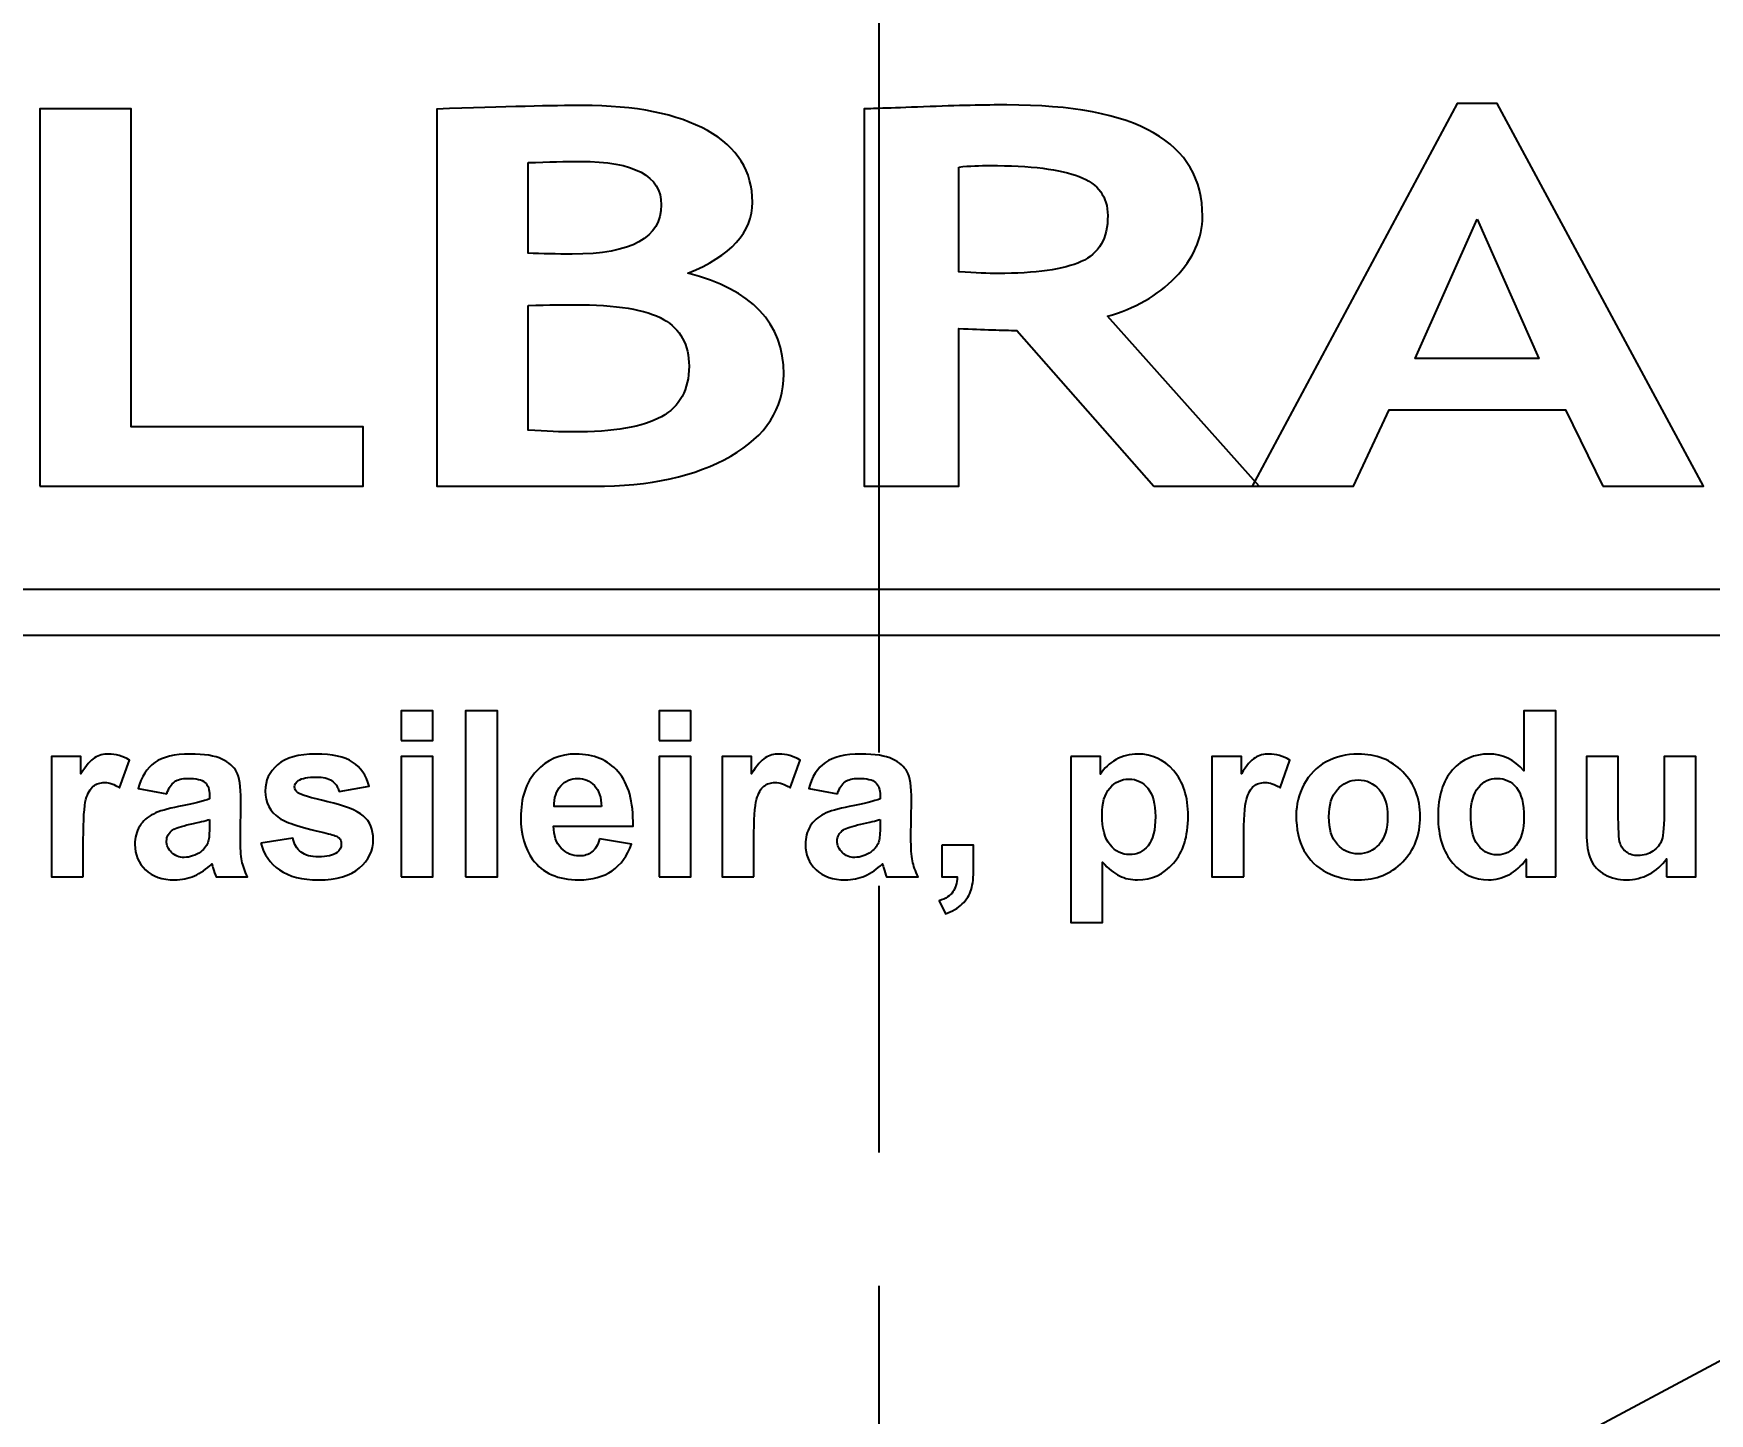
# Model space of a CAD drawing. Extents: x 0 to 616, y 0 to 436.
# Drawn here: x 499.5 to 527.76, y 299.57 to 322.84 of the extents above; entities that cross this region are included whole.
import ezdxf

# ---------------------------------------------------------------- set-up
doc = ezdxf.new("R2010")
doc.units = 0
doc.header["$LTSCALE"] = 1.5
doc.linetypes.add('AM_ISO08W050', pattern=[18, 12, -1.5, 3, -1.5])
doc.linetypes.add('CENTER2', pattern=[1.125, 0.75, -0.125, 0.125, -0.125])
doc.layers.get('0').update_dxf_attribs({"linetype": 'CONTINUOUS'})
doc.layers.get('Defpoints').update_dxf_attribs({"linetype": 'CONTINUOUS'})
for name, color, linetype, lineweight in [('AM_0', 7, 'CONTINUOUS', 50), ('AM_5', 3, 'CONTINUOUS', 25), ('AM_7', 4, 'AM_ISO08W050', 25), ('AM_8', 1, 'CONTINUOUS', 25)]:
    doc.layers.add(name, color=color, linetype=linetype, lineweight=lineweight)
doc.styles.get("Standard").update_dxf_attribs({"font": 'ISOCP.SHX'})
doc.dimstyles.new('AM_ISO', dxfattribs={"dimtxt": 3.5, "dimasz": 2.5, "dimexe": 1, "dimexo": 1, "dimgap": 1.5, "dimtad": 1, "dimdsep": 46, "dimtxsty": 'Standard', "dimcen": 0, "dimclrd": 256, "dimclre": 256, "dimclrt": 2, "dimadec": 0, "dimazin": 2, "dimtp": 0.1, "dimtm": 0.1, "dimtfac": 0.71, "dimtdec": 3, "dimtmove": 0, "dimatfit": 3, "dimfxl": 1, "dimlwd": -1, "dimlwe": -1, "dimarcsym": 0})
doc.dimstyles.new('AM_ISO$3', dxfattribs={"dimtxt": 3.5, "dimasz": 2.5, "dimexe": 1, "dimexo": 1, "dimgap": 1.5, "dimtad": 1, "dimtoh": 1, "dimdsep": 46, "dimtxsty": 'Standard', "dimcen": 0, "dimclrd": 256, "dimclre": 256, "dimclrt": 2, "dimadec": 0, "dimazin": 2, "dimtp": 0.1, "dimtm": 0.1, "dimtfac": 0.71, "dimtdec": 3, "dimtofl": 0, "dimtmove": 0, "dimatfit": 0, "dimfxl": 1, "dimlwd": -1, "dimlwe": -1, "dimarcsym": 0})

# ---------------------------------------------------------------- blocks, each defined once
blk = doc.blocks.new('*D36')
at = {"layer": 'AM_5', "transparency": 16777216}
blk.add_line((550.151, 312.313), (477.374, 273.457), dxfattribs=at)
for points in [[(549.856, 312.864), (550.445, 311.761), (553.459, 314.079)], [(477.08, 274.008), (477.668, 272.905), (474.066, 271.691)]]:
    blk.add_solid(points, dxfattribs=at)
at = {"layer": 'Defpoints', "color": 0, "transparency": 16777216}
for p in [(553.459, 314.079), (474.066, 271.691)]:
    blk.add_point(p, dxfattribs=at)
at = {"layer": 'AM_5', "color": 3, "transparency": 16777216, "insert": (484.961, 283.034), "char_height": 5.25, "attachment_point": 5, "rotation": 28.098}
blk.add_mtext('∅90', dxfattribs=at)
blk = doc.blocks.new('*D38')
at = {"layer": 'AM_5', "transparency": 16777216}
blk.add_line((490.958, 270.081), (497.972, 277.095), dxfattribs=at)
for start, end in [(206.9492, 215.9746), (225, 270), (279.0254, 288.0508)]:
    blk.add_arc((513.762, 292.885), 23.831, start, end, dxfattribs=at)
for points in [[(494.952, 279.292), (494.001, 278.48), (496.912, 276.034)], [(517.55, 268.726), (517.452, 269.972), (513.762, 269.054)]]:
    blk.add_solid(points, dxfattribs=at)
at = {"layer": 'Defpoints', "color": 0, "transparency": 16777216}
for p in [(513.762, 383.05), (501.847, 272.247), (489.898, 269.02), (473.988, 253.11), (513.762, 202.72)]:
    blk.add_point(p, dxfattribs=at)
at = {"layer": 'AM_5', "color": 3, "transparency": 16777216, "insert": (506.508, 275.372), "char_height": 5.25, "attachment_point": 5, "rotation": 337.5}
blk.add_mtext('45°', dxfattribs=at)

msp = doc.modelspace()

# ---------------------------------------------------------------- linework, layer by layer
at = {"linetype": 'Continuous'}
msp.add_circle((513.762, 292.885), 79.175, dxfattribs=at)
for points, knots in [([(513.762, 355.873), (531.156, 355.873), (546.903, 348.823), (558.302, 337.424), (558.302, 337.424), (569.701, 326.026), (576.751, 310.278), (576.751, 292.885), (576.751, 292.885), (576.751, 275.491), (569.701, 259.744), (558.302, 248.345), (558.302, 248.345), (546.903, 236.947), (531.156, 229.896), (513.762, 229.896), (513.762, 229.896), (496.369, 229.896), (480.622, 236.947), (469.223, 248.345), (469.223, 248.345), (457.824, 259.744), (450.774, 275.491), (450.774, 292.885), (450.774, 292.885), (450.774, 310.278), (457.824, 326.026), (469.223, 337.424), (469.223, 337.424), (480.622, 348.823), (496.369, 355.873), (513.762, 355.873)], [0, 0, 0, 0, 0.111111, 0.111111, 0.111111, 0.111111, 0.222222, 0.222222, 0.222222, 0.222222, 0.333333, 0.333333, 0.333333, 0.333333, 0.444444, 0.444444, 0.444444, 0.444444, 0.555556, 0.555556, 0.555556, 0.555556, 0.666667, 0.666667, 0.666667, 0.666667, 0.777778, 0.777778, 0.777778, 0.777778, 1, 1, 1, 1]), ([(557.836, 336.958), (546.556, 348.237), (530.974, 355.214), (513.762, 355.214), (513.762, 355.214), (496.551, 355.214), (480.969, 348.237), (469.689, 336.958), (469.689, 336.958), (458.41, 325.679), (451.434, 310.096), (451.434, 292.885), (451.434, 292.885), (451.434, 275.673), (458.41, 260.091), (469.689, 248.812), (469.689, 248.812), (480.969, 237.532), (496.551, 230.556), (513.762, 230.556), (513.762, 230.556), (530.974, 230.556), (546.556, 237.532), (557.836, 248.812), (557.836, 248.812), (569.115, 260.091), (576.091, 275.673), (576.091, 292.885), (576.091, 292.885), (576.091, 310.096), (569.115, 325.679), (557.836, 336.958)], [0, 0, 0, 0, 0.111111, 0.111111, 0.111111, 0.111111, 0.222222, 0.222222, 0.222222, 0.222222, 0.333333, 0.333333, 0.333333, 0.333333, 0.444444, 0.444444, 0.444444, 0.444444, 0.555556, 0.555556, 0.555556, 0.555556, 0.666667, 0.666667, 0.666667, 0.666667, 0.777778, 0.777778, 0.777778, 0.777778, 1, 1, 1, 1]), ([(525.965, 315.207), (525.965, 315.207), (525.333, 316.497), (525.333, 316.497), (525.333, 316.497), (525.333, 316.497), (522.363, 316.497), (522.363, 316.497), (522.363, 316.497), (522.363, 316.497), (521.76, 315.207), (521.76, 315.207), (521.76, 315.207), (521.76, 315.207), (520.052, 315.207), (520.052, 315.207), (520.052, 315.207), (520.052, 315.207), (523.506, 321.662), (523.506, 321.662), (523.506, 321.662), (523.506, 321.662), (524.181, 321.662), (524.181, 321.662), (524.181, 321.662), (524.181, 321.662), (527.663, 315.207), (527.663, 315.207), (527.663, 315.207), (527.663, 315.207), (525.965, 315.207), (525.965, 315.207)], [0, 0, 0, 0, 0.111111, 0.111111, 0.111111, 0.111111, 0.222222, 0.222222, 0.222222, 0.222222, 0.333333, 0.333333, 0.333333, 0.333333, 0.444444, 0.444444, 0.444444, 0.444444, 0.555556, 0.555556, 0.555556, 0.555556, 0.666667, 0.666667, 0.666667, 0.666667, 0.777778, 0.777778, 0.777778, 0.777778, 1, 1, 1, 1]), ([(499.605, 315.207), (499.605, 315.207), (499.605, 321.574), (499.605, 321.574), (499.605, 321.574), (499.605, 321.574), (501.143, 321.574), (501.143, 321.574), (501.143, 321.574), (501.143, 321.574), (501.143, 316.211), (501.143, 316.211), (501.143, 316.211), (501.143, 316.211), (505.06, 316.211), (505.06, 316.211), (505.06, 316.211), (505.06, 316.211), (505.06, 315.207), (505.06, 315.207), (505.06, 315.207), (505.06, 315.207), (499.605, 315.207), (499.605, 315.207)], [0, 0, 0, 0, 0.142857, 0.142857, 0.142857, 0.142857, 0.285714, 0.285714, 0.285714, 0.285714, 0.428571, 0.428571, 0.428571, 0.428571, 0.571429, 0.571429, 0.571429, 0.571429, 0.714286, 0.714286, 0.714286, 0.714286, 1, 1, 1, 1]), ([(508.95, 315.207), (508.95, 315.207), (506.299, 315.207), (506.299, 315.207), (506.299, 315.207), (506.299, 315.207), (506.299, 321.57), (506.299, 321.57), (506.299, 321.57), (507.468, 321.61), (508.286, 321.63), (508.754, 321.63), (508.754, 321.63), (509.655, 321.63), (510.357, 321.489), (510.864, 321.206), (510.864, 321.206), (511.371, 320.924), (511.623, 320.521), (511.623, 319.997), (511.623, 319.997), (511.623, 319.493), (511.26, 319.094), (510.535, 318.801), (510.535, 318.801), (511.611, 318.525), (512.15, 317.957), (512.15, 317.097), (512.15, 317.097), (512.15, 316.518), (511.851, 316.058), (511.258, 315.717), (511.258, 315.717), (510.662, 315.377), (509.893, 315.207), (508.95, 315.207)], [0, 0, 0, 0, 0.1, 0.1, 0.1, 0.1, 0.2, 0.2, 0.2, 0.2, 0.3, 0.3, 0.3, 0.3, 0.4, 0.4, 0.4, 0.4, 0.5, 0.5, 0.5, 0.5, 0.6, 0.6, 0.6, 0.6, 0.7, 0.7, 0.7, 0.7, 0.8, 0.8, 0.8, 0.8, 1, 1, 1, 1]), ([(518.394, 315.207), (518.394, 315.207), (516.083, 317.835), (516.083, 317.835), (516.083, 317.835), (515.851, 317.839), (515.525, 317.849), (515.106, 317.867), (515.106, 317.867), (515.106, 317.867), (515.106, 315.207), (515.106, 315.207), (515.106, 315.207), (515.106, 315.207), (513.509, 315.207), (513.509, 315.207), (513.509, 315.207), (513.509, 315.207), (513.509, 321.574), (513.509, 321.574), (513.509, 321.574), (513.595, 321.574), (513.928, 321.584), (514.51, 321.607), (514.51, 321.607), (515.089, 321.629), (515.556, 321.639), (515.911, 321.639), (515.911, 321.639), (518.112, 321.639), (519.212, 321.013), (519.212, 319.761), (519.212, 319.761), (519.212, 319.384), (519.058, 319.042), (518.756, 318.732), (518.756, 318.732), (518.453, 318.421), (518.069, 318.203), (517.609, 318.076), (517.609, 318.076), (517.609, 318.076), (520.169, 315.207), (520.169, 315.207), (520.169, 315.207), (520.169, 315.207), (518.394, 315.207), (518.394, 315.207)], [0, 0, 0, 0, 0.076923, 0.076923, 0.076923, 0.076923, 0.153846, 0.153846, 0.153846, 0.153846, 0.230769, 0.230769, 0.230769, 0.230769, 0.307692, 0.307692, 0.307692, 0.307692, 0.384615, 0.384615, 0.384615, 0.384615, 0.461538, 0.461538, 0.461538, 0.461538, 0.538462, 0.538462, 0.538462, 0.538462, 0.615385, 0.615385, 0.615385, 0.615385, 0.692308, 0.692308, 0.692308, 0.692308, 0.769231, 0.769231, 0.769231, 0.769231, 0.846154, 0.846154, 0.846154, 0.846154, 1, 1, 1, 1]), ([(507.838, 320.666), (507.838, 320.666), (507.838, 319.14), (507.838, 319.14), (507.838, 319.14), (508.074, 319.129), (508.322, 319.123), (508.583, 319.123), (508.583, 319.123), (509.584, 319.123), (510.085, 319.399), (510.085, 319.953), (510.085, 319.953), (510.085, 320.442), (509.63, 320.687), (508.72, 320.687), (508.72, 320.687), (508.48, 320.687), (508.185, 320.679), (507.838, 320.666)], [0, 0, 0, 0, 0.166667, 0.166667, 0.166667, 0.166667, 0.333333, 0.333333, 0.333333, 0.333333, 0.5, 0.5, 0.5, 0.5, 0.666667, 0.666667, 0.666667, 0.666667, 1, 1, 1, 1]), ([(515.106, 320.592), (515.106, 320.592), (515.106, 318.824), (515.106, 318.824), (515.106, 318.824), (515.39, 318.806), (515.608, 318.797), (515.758, 318.797), (515.758, 318.797), (516.4, 318.797), (516.87, 318.864), (517.167, 318.997), (517.167, 318.997), (517.466, 319.131), (517.615, 319.389), (517.615, 319.774), (517.615, 319.774), (517.615, 320.087), (517.456, 320.307), (517.135, 320.43), (517.135, 320.43), (516.816, 320.555), (516.313, 320.617), (515.626, 320.617), (515.626, 320.617), (515.461, 320.617), (515.287, 320.61), (515.106, 320.592)], [0, 0, 0, 0, 0.125, 0.125, 0.125, 0.125, 0.25, 0.25, 0.25, 0.25, 0.375, 0.375, 0.375, 0.375, 0.5, 0.5, 0.5, 0.5, 0.625, 0.625, 0.625, 0.625, 0.75, 0.75, 0.75, 0.75, 1, 1, 1, 1]), ([(523.843, 319.714), (523.843, 319.714), (522.802, 317.362), (522.802, 317.362), (522.802, 317.362), (522.802, 317.362), (524.883, 317.362), (524.883, 317.362), (524.883, 317.362), (524.883, 317.362), (523.843, 319.714), (523.843, 319.714)], [0, 0, 0, 0, 0.25, 0.25, 0.25, 0.25, 0.5, 0.5, 0.5, 0.5, 1, 1, 1, 1]), ([(507.838, 318.258), (507.838, 318.258), (507.838, 316.155), (507.838, 316.155), (507.838, 316.155), (508.149, 316.134), (508.401, 316.123), (508.595, 316.123), (508.595, 316.123), (509.281, 316.123), (509.78, 316.21), (510.089, 316.38), (510.089, 316.38), (510.398, 316.551), (510.553, 316.836), (510.553, 317.232), (510.553, 317.232), (510.553, 317.594), (510.41, 317.858), (510.121, 318.022), (510.121, 318.022), (509.832, 318.189), (509.33, 318.27), (508.613, 318.27), (508.613, 318.27), (508.463, 318.27), (508.205, 318.267), (507.838, 318.258)], [0, 0, 0, 0, 0.125, 0.125, 0.125, 0.125, 0.25, 0.25, 0.25, 0.25, 0.375, 0.375, 0.375, 0.375, 0.5, 0.5, 0.5, 0.5, 0.625, 0.625, 0.625, 0.625, 0.75, 0.75, 0.75, 0.75, 1, 1, 1, 1]), ([(484.524, 313.467), (484.524, 313.467), (543.599, 313.467), (543.599, 313.467), (543.599, 313.467), (543.599, 313.467), (543.599, 312.698), (543.599, 312.698), (543.599, 312.698), (543.599, 312.698), (484.524, 312.698), (484.524, 312.698), (484.524, 312.698), (484.524, 312.698), (484.524, 313.467), (484.524, 313.467)], [0, 0, 0, 0, 0.2, 0.2, 0.2, 0.2, 0.4, 0.4, 0.4, 0.4, 0.6, 0.6, 0.6, 0.6, 1, 1, 1, 1]), ([(505.698, 310.922), (505.698, 310.922), (505.698, 311.418), (505.698, 311.418), (505.698, 311.418), (505.698, 311.418), (506.234, 311.418), (506.234, 311.418), (506.234, 311.418), (506.234, 311.418), (506.234, 310.922), (506.234, 310.922), (506.234, 310.922), (506.234, 310.922), (505.698, 310.922), (505.698, 310.922)], [0, 0, 0, 0, 0.2, 0.2, 0.2, 0.2, 0.4, 0.4, 0.4, 0.4, 0.6, 0.6, 0.6, 0.6, 1, 1, 1, 1]), ([(506.785, 308.62), (506.785, 308.62), (506.785, 311.418), (506.785, 311.418), (506.785, 311.418), (506.785, 311.418), (507.321, 311.418), (507.321, 311.418), (507.321, 311.418), (507.321, 311.418), (507.321, 308.62), (507.321, 308.62), (507.321, 308.62), (507.321, 308.62), (506.785, 308.62), (506.785, 308.62)], [0, 0, 0, 0, 0.2, 0.2, 0.2, 0.2, 0.4, 0.4, 0.4, 0.4, 0.6, 0.6, 0.6, 0.6, 1, 1, 1, 1]), ([(510.048, 310.922), (510.048, 310.922), (510.048, 311.418), (510.048, 311.418), (510.048, 311.418), (510.048, 311.418), (510.584, 311.418), (510.584, 311.418), (510.584, 311.418), (510.584, 311.418), (510.584, 310.922), (510.584, 310.922), (510.584, 310.922), (510.584, 310.922), (510.048, 310.922), (510.048, 310.922)], [0, 0, 0, 0, 0.2, 0.2, 0.2, 0.2, 0.4, 0.4, 0.4, 0.4, 0.6, 0.6, 0.6, 0.6, 1, 1, 1, 1]), ([(525.169, 308.62), (525.169, 308.62), (524.672, 308.62), (524.672, 308.62), (524.672, 308.62), (524.672, 308.62), (524.672, 308.918), (524.672, 308.918), (524.672, 308.918), (524.589, 308.802), (524.491, 308.715), (524.378, 308.656), (524.378, 308.656), (524.265, 308.598), (524.151, 308.569), (524.037, 308.569), (524.037, 308.569), (523.802, 308.569), (523.602, 308.663), (523.435, 308.851), (523.435, 308.851), (523.269, 309.039), (523.186, 309.301), (523.186, 309.638), (523.186, 309.638), (523.186, 309.982), (523.267, 310.244), (523.429, 310.423), (523.429, 310.423), (523.591, 310.602), (523.796, 310.691), (524.044, 310.691), (524.044, 310.691), (524.271, 310.691), (524.468, 310.597), (524.633, 310.409), (524.633, 310.409), (524.633, 310.409), (524.633, 311.418), (524.633, 311.418), (524.633, 311.418), (524.633, 311.418), (525.169, 311.418), (525.169, 311.418), (525.169, 311.418), (525.169, 311.418), (525.169, 308.62), (525.169, 308.62)], [0, 0, 0, 0, 0.076923, 0.076923, 0.076923, 0.076923, 0.153846, 0.153846, 0.153846, 0.153846, 0.230769, 0.230769, 0.230769, 0.230769, 0.307692, 0.307692, 0.307692, 0.307692, 0.384615, 0.384615, 0.384615, 0.384615, 0.461538, 0.461538, 0.461538, 0.461538, 0.538462, 0.538462, 0.538462, 0.538462, 0.615385, 0.615385, 0.615385, 0.615385, 0.692308, 0.692308, 0.692308, 0.692308, 0.769231, 0.769231, 0.769231, 0.769231, 0.846154, 0.846154, 0.846154, 0.846154, 1, 1, 1, 1]), ([(500.338, 308.62), (500.338, 308.62), (499.802, 308.62), (499.802, 308.62), (499.802, 308.62), (499.802, 308.62), (499.802, 310.648), (499.802, 310.648), (499.802, 310.648), (499.802, 310.648), (500.298, 310.648), (500.298, 310.648), (500.298, 310.648), (500.298, 310.648), (500.298, 310.36), (500.298, 310.36), (500.298, 310.36), (500.384, 310.496), (500.461, 310.586), (500.529, 310.628), (500.529, 310.628), (500.598, 310.67), (500.675, 310.691), (500.762, 310.691), (500.762, 310.691), (500.884, 310.691), (501.002, 310.657), (501.116, 310.59), (501.116, 310.59), (501.116, 310.59), (500.95, 310.123), (500.95, 310.123), (500.95, 310.123), (500.859, 310.181), (500.775, 310.211), (500.697, 310.211), (500.697, 310.211), (500.622, 310.211), (500.558, 310.19), (500.506, 310.149), (500.506, 310.149), (500.454, 310.107), (500.412, 310.033), (500.382, 309.925), (500.382, 309.925), (500.353, 309.816), (500.338, 309.59), (500.338, 309.245), (500.338, 309.245), (500.338, 309.245), (500.338, 308.62), (500.338, 308.62)], [0, 0, 0, 0, 0.071429, 0.071429, 0.071429, 0.071429, 0.142857, 0.142857, 0.142857, 0.142857, 0.214286, 0.214286, 0.214286, 0.214286, 0.285714, 0.285714, 0.285714, 0.285714, 0.357143, 0.357143, 0.357143, 0.357143, 0.428571, 0.428571, 0.428571, 0.428571, 0.5, 0.5, 0.5, 0.5, 0.571429, 0.571429, 0.571429, 0.571429, 0.642857, 0.642857, 0.642857, 0.642857, 0.714286, 0.714286, 0.714286, 0.714286, 0.785714, 0.785714, 0.785714, 0.785714, 0.857143, 0.857143, 0.857143, 0.857143, 1, 1, 1, 1]), ([(501.746, 310.023), (501.746, 310.023), (501.261, 310.109), (501.261, 310.109), (501.261, 310.109), (501.316, 310.307), (501.411, 310.453), (501.544, 310.549), (501.544, 310.549), (501.678, 310.644), (501.877, 310.691), (502.14, 310.691), (502.14, 310.691), (502.379, 310.691), (502.558, 310.663), (502.675, 310.607), (502.675, 310.607), (502.792, 310.55), (502.875, 310.478), (502.922, 310.391), (502.922, 310.391), (502.97, 310.304), (502.994, 310.144), (502.994, 309.911), (502.994, 309.911), (502.994, 309.911), (502.986, 309.286), (502.986, 309.286), (502.986, 309.286), (502.986, 309.108), (502.995, 308.976), (503.012, 308.891), (503.012, 308.891), (503.029, 308.807), (503.061, 308.716), (503.108, 308.62), (503.108, 308.62), (503.108, 308.62), (502.576, 308.62), (502.576, 308.62), (502.576, 308.62), (502.562, 308.655), (502.544, 308.707), (502.524, 308.776), (502.524, 308.776), (502.516, 308.808), (502.509, 308.829), (502.505, 308.839), (502.505, 308.839), (502.414, 308.749), (502.316, 308.682), (502.212, 308.637), (502.212, 308.637), (502.108, 308.592), (501.997, 308.569), (501.879, 308.569), (501.879, 308.569), (501.671, 308.569), (501.506, 308.626), (501.387, 308.739), (501.387, 308.739), (501.267, 308.852), (501.207, 308.995), (501.207, 309.168), (501.207, 309.168), (501.207, 309.282), (501.234, 309.385), (501.289, 309.474), (501.289, 309.474), (501.343, 309.564), (501.42, 309.633), (501.519, 309.68), (501.519, 309.68), (501.617, 309.728), (501.759, 309.77), (501.945, 309.805), (501.945, 309.805), (502.195, 309.852), (502.37, 309.897), (502.466, 309.937), (502.466, 309.937), (502.466, 309.937), (502.466, 309.991), (502.466, 309.991), (502.466, 309.991), (502.466, 310.095), (502.441, 310.169), (502.39, 310.214), (502.39, 310.214), (502.338, 310.259), (502.242, 310.281), (502.1, 310.281), (502.1, 310.281), (502.005, 310.281), (501.93, 310.262), (501.877, 310.224), (501.877, 310.224), (501.823, 310.186), (501.78, 310.119), (501.746, 310.023)], [0, 0, 0, 0, 0.038462, 0.038462, 0.038462, 0.038462, 0.076923, 0.076923, 0.076923, 0.076923, 0.115385, 0.115385, 0.115385, 0.115385, 0.153846, 0.153846, 0.153846, 0.153846, 0.192308, 0.192308, 0.192308, 0.192308, 0.230769, 0.230769, 0.230769, 0.230769, 0.269231, 0.269231, 0.269231, 0.269231, 0.307692, 0.307692, 0.307692, 0.307692, 0.346154, 0.346154, 0.346154, 0.346154, 0.384615, 0.384615, 0.384615, 0.384615, 0.423077, 0.423077, 0.423077, 0.423077, 0.461538, 0.461538, 0.461538, 0.461538, 0.5, 0.5, 0.5, 0.5, 0.538462, 0.538462, 0.538462, 0.538462, 0.576923, 0.576923, 0.576923, 0.576923, 0.615385, 0.615385, 0.615385, 0.615385, 0.653846, 0.653846, 0.653846, 0.653846, 0.692308, 0.692308, 0.692308, 0.692308, 0.730769, 0.730769, 0.730769, 0.730769, 0.769231, 0.769231, 0.769231, 0.769231, 0.807692, 0.807692, 0.807692, 0.807692, 0.846154, 0.846154, 0.846154, 0.846154, 0.884615, 0.884615, 0.884615, 0.884615, 0.923077, 0.923077, 0.923077, 0.923077, 1, 1, 1, 1]), ([(503.331, 309.19), (503.331, 309.19), (503.871, 309.273), (503.871, 309.273), (503.871, 309.273), (503.894, 309.169), (503.94, 309.09), (504.011, 309.037), (504.011, 309.037), (504.08, 308.983), (504.179, 308.956), (504.305, 308.956), (504.305, 308.956), (504.444, 308.956), (504.548, 308.981), (504.618, 309.032), (504.618, 309.032), (504.665, 309.068), (504.689, 309.116), (504.689, 309.176), (504.689, 309.176), (504.689, 309.217), (504.676, 309.25), (504.65, 309.277), (504.65, 309.277), (504.623, 309.302), (504.563, 309.327), (504.471, 309.348), (504.471, 309.348), (504.037, 309.444), (503.763, 309.531), (503.647, 309.61), (503.647, 309.61), (503.486, 309.72), (503.406, 309.872), (503.406, 310.067), (503.406, 310.067), (503.406, 310.244), (503.475, 310.392), (503.614, 310.511), (503.614, 310.511), (503.753, 310.631), (503.968, 310.691), (504.26, 310.691), (504.26, 310.691), (504.537, 310.691), (504.744, 310.646), (504.879, 310.555), (504.879, 310.555), (505.014, 310.464), (505.107, 310.33), (505.158, 310.152), (505.158, 310.152), (505.158, 310.152), (504.653, 310.058), (504.653, 310.058), (504.653, 310.058), (504.632, 310.138), (504.59, 310.199), (504.529, 310.241), (504.529, 310.241), (504.469, 310.283), (504.382, 310.304), (504.269, 310.304), (504.269, 310.304), (504.127, 310.304), (504.026, 310.285), (503.964, 310.245), (503.964, 310.245), (503.923, 310.217), (503.902, 310.181), (503.902, 310.136), (503.902, 310.136), (503.902, 310.098), (503.92, 310.065), (503.956, 310.039), (503.956, 310.039), (504.005, 310.003), (504.172, 309.953), (504.459, 309.887), (504.459, 309.887), (504.746, 309.822), (504.946, 309.743), (505.06, 309.648), (505.06, 309.648), (505.172, 309.553), (505.228, 309.42), (505.228, 309.249), (505.228, 309.249), (505.228, 309.063), (505.151, 308.903), (504.995, 308.77), (504.995, 308.77), (504.84, 308.636), (504.61, 308.569), (504.305, 308.569), (504.305, 308.569), (504.028, 308.569), (503.809, 308.625), (503.647, 308.736), (503.647, 308.736), (503.486, 308.848), (503.381, 308.999), (503.331, 309.19)], [0, 0, 0, 0, 0.037037, 0.037037, 0.037037, 0.037037, 0.074074, 0.074074, 0.074074, 0.074074, 0.111111, 0.111111, 0.111111, 0.111111, 0.148148, 0.148148, 0.148148, 0.148148, 0.185185, 0.185185, 0.185185, 0.185185, 0.222222, 0.222222, 0.222222, 0.222222, 0.259259, 0.259259, 0.259259, 0.259259, 0.296296, 0.296296, 0.296296, 0.296296, 0.333333, 0.333333, 0.333333, 0.333333, 0.37037, 0.37037, 0.37037, 0.37037, 0.407407, 0.407407, 0.407407, 0.407407, 0.444444, 0.444444, 0.444444, 0.444444, 0.481481, 0.481481, 0.481481, 0.481481, 0.518519, 0.518519, 0.518519, 0.518519, 0.555556, 0.555556, 0.555556, 0.555556, 0.592593, 0.592593, 0.592593, 0.592593, 0.62963, 0.62963, 0.62963, 0.62963, 0.666667, 0.666667, 0.666667, 0.666667, 0.703704, 0.703704, 0.703704, 0.703704, 0.740741, 0.740741, 0.740741, 0.740741, 0.777778, 0.777778, 0.777778, 0.777778, 0.814815, 0.814815, 0.814815, 0.814815, 0.851852, 0.851852, 0.851852, 0.851852, 0.888889, 0.888889, 0.888889, 0.888889, 0.925926, 0.925926, 0.925926, 0.925926, 1, 1, 1, 1]), ([(505.698, 308.62), (505.698, 308.62), (505.698, 310.648), (505.698, 310.648), (505.698, 310.648), (505.698, 310.648), (506.234, 310.648), (506.234, 310.648), (506.234, 310.648), (506.234, 310.648), (506.234, 308.62), (506.234, 308.62), (506.234, 308.62), (506.234, 308.62), (505.698, 308.62), (505.698, 308.62)], [0, 0, 0, 0, 0.2, 0.2, 0.2, 0.2, 0.4, 0.4, 0.4, 0.4, 0.6, 0.6, 0.6, 0.6, 1, 1, 1, 1]), ([(509.046, 309.261), (509.046, 309.261), (509.582, 309.171), (509.582, 309.171), (509.582, 309.171), (509.513, 308.975), (509.404, 308.826), (509.256, 308.723), (509.256, 308.723), (509.108, 308.621), (508.922, 308.569), (508.699, 308.569), (508.699, 308.569), (508.347, 308.569), (508.085, 308.684), (507.916, 308.915), (507.916, 308.915), (507.783, 309.1), (507.716, 309.333), (507.716, 309.615), (507.716, 309.615), (507.716, 309.951), (507.804, 310.215), (507.979, 310.405), (507.979, 310.405), (508.154, 310.596), (508.377, 310.691), (508.645, 310.691), (508.645, 310.691), (508.947, 310.691), (509.184, 310.592), (509.359, 310.392), (509.359, 310.392), (509.533, 310.193), (509.617, 309.887), (509.609, 309.476), (509.609, 309.476), (509.609, 309.476), (508.267, 309.476), (508.267, 309.476), (508.267, 309.476), (508.271, 309.317), (508.314, 309.193), (508.397, 309.104), (508.397, 309.104), (508.479, 309.016), (508.582, 308.972), (508.705, 308.972), (508.705, 308.972), (508.789, 308.972), (508.859, 308.994), (508.916, 309.04), (508.916, 309.04), (508.973, 309.086), (509.016, 309.159), (509.046, 309.261)], [0, 0, 0, 0, 0.066667, 0.066667, 0.066667, 0.066667, 0.133333, 0.133333, 0.133333, 0.133333, 0.2, 0.2, 0.2, 0.2, 0.266667, 0.266667, 0.266667, 0.266667, 0.333333, 0.333333, 0.333333, 0.333333, 0.4, 0.4, 0.4, 0.4, 0.466667, 0.466667, 0.466667, 0.466667, 0.533333, 0.533333, 0.533333, 0.533333, 0.6, 0.6, 0.6, 0.6, 0.666667, 0.666667, 0.666667, 0.666667, 0.733333, 0.733333, 0.733333, 0.733333, 0.8, 0.8, 0.8, 0.8, 0.866667, 0.866667, 0.866667, 0.866667, 1, 1, 1, 1]), ([(510.048, 308.62), (510.048, 308.62), (510.048, 310.648), (510.048, 310.648), (510.048, 310.648), (510.048, 310.648), (510.584, 310.648), (510.584, 310.648), (510.584, 310.648), (510.584, 310.648), (510.584, 308.62), (510.584, 308.62), (510.584, 308.62), (510.584, 308.62), (510.048, 308.62), (510.048, 308.62)], [0, 0, 0, 0, 0.2, 0.2, 0.2, 0.2, 0.4, 0.4, 0.4, 0.4, 0.6, 0.6, 0.6, 0.6, 1, 1, 1, 1]), ([(511.647, 308.62), (511.647, 308.62), (511.111, 308.62), (511.111, 308.62), (511.111, 308.62), (511.111, 308.62), (511.111, 310.648), (511.111, 310.648), (511.111, 310.648), (511.111, 310.648), (511.608, 310.648), (511.608, 310.648), (511.608, 310.648), (511.608, 310.648), (511.608, 310.36), (511.608, 310.36), (511.608, 310.36), (511.693, 310.496), (511.77, 310.586), (511.839, 310.628), (511.839, 310.628), (511.907, 310.67), (511.985, 310.691), (512.071, 310.691), (512.071, 310.691), (512.194, 310.691), (512.312, 310.657), (512.425, 310.59), (512.425, 310.59), (512.425, 310.59), (512.259, 310.123), (512.259, 310.123), (512.259, 310.123), (512.169, 310.181), (512.084, 310.211), (512.007, 310.211), (512.007, 310.211), (511.931, 310.211), (511.867, 310.19), (511.815, 310.149), (511.815, 310.149), (511.763, 310.107), (511.722, 310.033), (511.692, 309.925), (511.692, 309.925), (511.662, 309.816), (511.647, 309.59), (511.647, 309.245), (511.647, 309.245), (511.647, 309.245), (511.647, 308.62), (511.647, 308.62)], [0, 0, 0, 0, 0.071429, 0.071429, 0.071429, 0.071429, 0.142857, 0.142857, 0.142857, 0.142857, 0.214286, 0.214286, 0.214286, 0.214286, 0.285714, 0.285714, 0.285714, 0.285714, 0.357143, 0.357143, 0.357143, 0.357143, 0.428571, 0.428571, 0.428571, 0.428571, 0.5, 0.5, 0.5, 0.5, 0.571429, 0.571429, 0.571429, 0.571429, 0.642857, 0.642857, 0.642857, 0.642857, 0.714286, 0.714286, 0.714286, 0.714286, 0.785714, 0.785714, 0.785714, 0.785714, 0.857143, 0.857143, 0.857143, 0.857143, 1, 1, 1, 1]), ([(513.056, 310.023), (513.056, 310.023), (512.571, 310.109), (512.571, 310.109), (512.571, 310.109), (512.626, 310.307), (512.72, 310.453), (512.854, 310.549), (512.854, 310.549), (512.987, 310.644), (513.186, 310.691), (513.45, 310.691), (513.45, 310.691), (513.689, 310.691), (513.867, 310.663), (513.985, 310.607), (513.985, 310.607), (514.102, 310.55), (514.184, 310.478), (514.232, 310.391), (514.232, 310.391), (514.28, 310.304), (514.304, 310.144), (514.304, 309.911), (514.304, 309.911), (514.304, 309.911), (514.296, 309.286), (514.296, 309.286), (514.296, 309.286), (514.296, 309.108), (514.304, 308.976), (514.321, 308.891), (514.321, 308.891), (514.338, 308.807), (514.37, 308.716), (514.417, 308.62), (514.417, 308.62), (514.417, 308.62), (513.885, 308.62), (513.885, 308.62), (513.885, 308.62), (513.871, 308.655), (513.854, 308.707), (513.834, 308.776), (513.834, 308.776), (513.825, 308.808), (513.819, 308.829), (513.815, 308.839), (513.815, 308.839), (513.723, 308.749), (513.626, 308.682), (513.521, 308.637), (513.521, 308.637), (513.417, 308.592), (513.306, 308.569), (513.188, 308.569), (513.188, 308.569), (512.98, 308.569), (512.816, 308.626), (512.696, 308.739), (512.696, 308.739), (512.576, 308.852), (512.516, 308.995), (512.516, 309.168), (512.516, 309.168), (512.516, 309.282), (512.543, 309.385), (512.598, 309.474), (512.598, 309.474), (512.653, 309.564), (512.729, 309.633), (512.828, 309.68), (512.828, 309.68), (512.927, 309.728), (513.069, 309.77), (513.255, 309.805), (513.255, 309.805), (513.505, 309.852), (513.679, 309.897), (513.776, 309.937), (513.776, 309.937), (513.776, 309.937), (513.776, 309.991), (513.776, 309.991), (513.776, 309.991), (513.776, 310.095), (513.75, 310.169), (513.699, 310.214), (513.699, 310.214), (513.648, 310.259), (513.551, 310.281), (513.41, 310.281), (513.41, 310.281), (513.314, 310.281), (513.24, 310.262), (513.186, 310.224), (513.186, 310.224), (513.132, 310.186), (513.089, 310.119), (513.056, 310.023)], [0, 0, 0, 0, 0.038462, 0.038462, 0.038462, 0.038462, 0.076923, 0.076923, 0.076923, 0.076923, 0.115385, 0.115385, 0.115385, 0.115385, 0.153846, 0.153846, 0.153846, 0.153846, 0.192308, 0.192308, 0.192308, 0.192308, 0.230769, 0.230769, 0.230769, 0.230769, 0.269231, 0.269231, 0.269231, 0.269231, 0.307692, 0.307692, 0.307692, 0.307692, 0.346154, 0.346154, 0.346154, 0.346154, 0.384615, 0.384615, 0.384615, 0.384615, 0.423077, 0.423077, 0.423077, 0.423077, 0.461538, 0.461538, 0.461538, 0.461538, 0.5, 0.5, 0.5, 0.5, 0.538462, 0.538462, 0.538462, 0.538462, 0.576923, 0.576923, 0.576923, 0.576923, 0.615385, 0.615385, 0.615385, 0.615385, 0.653846, 0.653846, 0.653846, 0.653846, 0.692308, 0.692308, 0.692308, 0.692308, 0.730769, 0.730769, 0.730769, 0.730769, 0.769231, 0.769231, 0.769231, 0.769231, 0.807692, 0.807692, 0.807692, 0.807692, 0.846154, 0.846154, 0.846154, 0.846154, 0.884615, 0.884615, 0.884615, 0.884615, 0.923077, 0.923077, 0.923077, 0.923077, 1, 1, 1, 1]), ([(516.99, 310.648), (516.99, 310.648), (517.491, 310.648), (517.491, 310.648), (517.491, 310.648), (517.491, 310.648), (517.491, 310.351), (517.491, 310.351), (517.491, 310.351), (517.556, 310.452), (517.644, 310.534), (517.755, 310.597), (517.755, 310.597), (517.865, 310.66), (517.989, 310.691), (518.124, 310.691), (518.124, 310.691), (518.359, 310.691), (518.559, 310.599), (518.723, 310.414), (518.723, 310.414), (518.888, 310.229), (518.97, 309.971), (518.97, 309.642), (518.97, 309.642), (518.97, 309.302), (518.887, 309.039), (518.721, 308.851), (518.721, 308.851), (518.556, 308.663), (518.355, 308.569), (518.119, 308.569), (518.119, 308.569), (518.007, 308.569), (517.905, 308.591), (517.814, 308.636), (517.814, 308.636), (517.723, 308.68), (517.627, 308.757), (517.526, 308.865), (517.526, 308.865), (517.526, 308.865), (517.526, 307.85), (517.526, 307.85), (517.526, 307.85), (517.526, 307.85), (516.99, 307.85), (516.99, 307.85), (516.99, 307.85), (516.99, 307.85), (516.99, 310.648), (516.99, 310.648)], [0, 0, 0, 0, 0.071429, 0.071429, 0.071429, 0.071429, 0.142857, 0.142857, 0.142857, 0.142857, 0.214286, 0.214286, 0.214286, 0.214286, 0.285714, 0.285714, 0.285714, 0.285714, 0.357143, 0.357143, 0.357143, 0.357143, 0.428571, 0.428571, 0.428571, 0.428571, 0.5, 0.5, 0.5, 0.5, 0.571429, 0.571429, 0.571429, 0.571429, 0.642857, 0.642857, 0.642857, 0.642857, 0.714286, 0.714286, 0.714286, 0.714286, 0.785714, 0.785714, 0.785714, 0.785714, 0.857143, 0.857143, 0.857143, 0.857143, 1, 1, 1, 1]), ([(519.908, 308.62), (519.908, 308.62), (519.372, 308.62), (519.372, 308.62), (519.372, 308.62), (519.372, 308.62), (519.372, 310.648), (519.372, 310.648), (519.372, 310.648), (519.372, 310.648), (519.869, 310.648), (519.869, 310.648), (519.869, 310.648), (519.869, 310.648), (519.869, 310.36), (519.869, 310.36), (519.869, 310.36), (519.954, 310.496), (520.031, 310.586), (520.1, 310.628), (520.1, 310.628), (520.168, 310.67), (520.246, 310.691), (520.332, 310.691), (520.332, 310.691), (520.455, 310.691), (520.573, 310.657), (520.686, 310.59), (520.686, 310.59), (520.686, 310.59), (520.52, 310.123), (520.52, 310.123), (520.52, 310.123), (520.429, 310.181), (520.345, 310.211), (520.268, 310.211), (520.268, 310.211), (520.192, 310.211), (520.128, 310.19), (520.076, 310.149), (520.076, 310.149), (520.024, 310.107), (519.983, 310.033), (519.953, 309.925), (519.953, 309.925), (519.923, 309.816), (519.908, 309.59), (519.908, 309.245), (519.908, 309.245), (519.908, 309.245), (519.908, 308.62), (519.908, 308.62)], [0, 0, 0, 0, 0.071429, 0.071429, 0.071429, 0.071429, 0.142857, 0.142857, 0.142857, 0.142857, 0.214286, 0.214286, 0.214286, 0.214286, 0.285714, 0.285714, 0.285714, 0.285714, 0.357143, 0.357143, 0.357143, 0.357143, 0.428571, 0.428571, 0.428571, 0.428571, 0.5, 0.5, 0.5, 0.5, 0.571429, 0.571429, 0.571429, 0.571429, 0.642857, 0.642857, 0.642857, 0.642857, 0.714286, 0.714286, 0.714286, 0.714286, 0.785714, 0.785714, 0.785714, 0.785714, 0.857143, 0.857143, 0.857143, 0.857143, 1, 1, 1, 1]), ([(520.793, 309.659), (520.793, 309.837), (520.836, 310.01), (520.924, 310.177), (520.924, 310.177), (521.012, 310.344), (521.137, 310.471), (521.298, 310.559), (521.298, 310.559), (521.459, 310.647), (521.638, 310.691), (521.837, 310.691), (521.837, 310.691), (522.144, 310.691), (522.395, 310.592), (522.591, 310.392), (522.591, 310.392), (522.788, 310.192), (522.885, 309.941), (522.885, 309.636), (522.885, 309.636), (522.885, 309.329), (522.786, 309.074), (522.589, 308.872), (522.589, 308.872), (522.39, 308.67), (522.141, 308.569), (521.841, 308.569), (521.841, 308.569), (521.655, 308.569), (521.478, 308.611), (521.309, 308.695), (521.309, 308.695), (521.141, 308.779), (521.012, 308.903), (520.924, 309.065), (520.924, 309.065), (520.836, 309.228), (520.793, 309.426), (520.793, 309.659)], [0, 0, 0, 0, 0.090909, 0.090909, 0.090909, 0.090909, 0.181818, 0.181818, 0.181818, 0.181818, 0.272727, 0.272727, 0.272727, 0.272727, 0.363636, 0.363636, 0.363636, 0.363636, 0.454545, 0.454545, 0.454545, 0.454545, 0.545455, 0.545455, 0.545455, 0.545455, 0.636364, 0.636364, 0.636364, 0.636364, 0.727273, 0.727273, 0.727273, 0.727273, 0.818182, 0.818182, 0.818182, 0.818182, 1, 1, 1, 1]), ([(527.038, 308.62), (527.038, 308.62), (527.038, 308.923), (527.038, 308.923), (527.038, 308.923), (526.964, 308.815), (526.867, 308.729), (526.746, 308.665), (526.746, 308.665), (526.625, 308.601), (526.498, 308.569), (526.365, 308.569), (526.365, 308.569), (526.228, 308.569), (526.105, 308.599), (525.997, 308.659), (525.997, 308.659), (525.888, 308.719), (525.81, 308.804), (525.762, 308.912), (525.762, 308.912), (525.713, 309.02), (525.689, 309.17), (525.689, 309.362), (525.689, 309.362), (525.689, 309.362), (525.689, 310.648), (525.689, 310.648), (525.689, 310.648), (525.689, 310.648), (526.224, 310.648), (526.224, 310.648), (526.224, 310.648), (526.224, 310.648), (526.224, 309.714), (526.224, 309.714), (526.224, 309.714), (526.224, 309.428), (526.234, 309.254), (526.254, 309.189), (526.254, 309.189), (526.274, 309.125), (526.31, 309.073), (526.363, 309.036), (526.363, 309.036), (526.415, 308.998), (526.481, 308.979), (526.562, 308.979), (526.562, 308.979), (526.654, 308.979), (526.736, 309.005), (526.809, 309.055), (526.809, 309.055), (526.882, 309.105), (526.932, 309.168), (526.959, 309.243), (526.959, 309.243), (526.985, 309.317), (526.999, 309.5), (526.999, 309.791), (526.999, 309.791), (526.999, 309.791), (526.999, 310.648), (526.999, 310.648), (526.999, 310.648), (526.999, 310.648), (527.535, 310.648), (527.535, 310.648), (527.535, 310.648), (527.535, 310.648), (527.535, 308.62), (527.535, 308.62), (527.535, 308.62), (527.535, 308.62), (527.038, 308.62), (527.038, 308.62)], [0, 0, 0, 0, 0.05, 0.05, 0.05, 0.05, 0.1, 0.1, 0.1, 0.1, 0.15, 0.15, 0.15, 0.15, 0.2, 0.2, 0.2, 0.2, 0.25, 0.25, 0.25, 0.25, 0.3, 0.3, 0.3, 0.3, 0.35, 0.35, 0.35, 0.35, 0.4, 0.4, 0.4, 0.4, 0.45, 0.45, 0.45, 0.45, 0.5, 0.5, 0.5, 0.5, 0.55, 0.55, 0.55, 0.55, 0.6, 0.6, 0.6, 0.6, 0.65, 0.65, 0.65, 0.65, 0.7, 0.7, 0.7, 0.7, 0.75, 0.75, 0.75, 0.75, 0.8, 0.8, 0.8, 0.8, 0.85, 0.85, 0.85, 0.85, 0.9, 0.9, 0.9, 0.9, 1, 1, 1, 1]), ([(509.077, 309.804), (509.073, 309.96), (509.033, 310.078), (508.957, 310.159), (508.957, 310.159), (508.881, 310.24), (508.788, 310.281), (508.679, 310.281), (508.679, 310.281), (508.562, 310.281), (508.465, 310.238), (508.389, 310.153), (508.389, 310.153), (508.313, 310.067), (508.276, 309.951), (508.277, 309.804), (508.277, 309.804), (508.277, 309.804), (509.077, 309.804), (509.077, 309.804)], [0, 0, 0, 0, 0.166667, 0.166667, 0.166667, 0.166667, 0.333333, 0.333333, 0.333333, 0.333333, 0.5, 0.5, 0.5, 0.5, 0.666667, 0.666667, 0.666667, 0.666667, 1, 1, 1, 1]), ([(517.519, 309.665), (517.519, 309.437), (517.563, 309.268), (517.654, 309.159), (517.654, 309.159), (517.744, 309.05), (517.854, 308.995), (517.983, 308.995), (517.983, 308.995), (518.108, 308.995), (518.211, 309.045), (518.294, 309.146), (518.294, 309.146), (518.377, 309.246), (518.418, 309.41), (518.418, 309.639), (518.418, 309.639), (518.418, 309.852), (518.376, 310.011), (518.29, 310.114), (518.29, 310.114), (518.206, 310.218), (518.1, 310.269), (517.974, 310.269), (517.974, 310.269), (517.843, 310.269), (517.734, 310.218), (517.648, 310.117), (517.648, 310.117), (517.562, 310.015), (517.519, 309.865), (517.519, 309.665)], [0, 0, 0, 0, 0.111111, 0.111111, 0.111111, 0.111111, 0.222222, 0.222222, 0.222222, 0.222222, 0.333333, 0.333333, 0.333333, 0.333333, 0.444444, 0.444444, 0.444444, 0.444444, 0.555556, 0.555556, 0.555556, 0.555556, 0.666667, 0.666667, 0.666667, 0.666667, 0.777778, 0.777778, 0.777778, 0.777778, 1, 1, 1, 1]), ([(521.344, 309.63), (521.344, 309.429), (521.392, 309.274), (521.487, 309.168), (521.487, 309.168), (521.583, 309.06), (521.7, 309.007), (521.84, 309.007), (521.84, 309.007), (521.98, 309.007), (522.097, 309.06), (522.192, 309.168), (522.192, 309.168), (522.286, 309.274), (522.334, 309.43), (522.334, 309.634), (522.334, 309.634), (522.334, 309.833), (522.286, 309.986), (522.192, 310.093), (522.192, 310.093), (522.097, 310.2), (521.98, 310.254), (521.84, 310.254), (521.84, 310.254), (521.7, 310.254), (521.583, 310.2), (521.487, 310.093), (521.487, 310.093), (521.392, 309.986), (521.344, 309.831), (521.344, 309.63)], [0, 0, 0, 0, 0.111111, 0.111111, 0.111111, 0.111111, 0.222222, 0.222222, 0.222222, 0.222222, 0.333333, 0.333333, 0.333333, 0.333333, 0.444444, 0.444444, 0.444444, 0.444444, 0.555556, 0.555556, 0.555556, 0.555556, 0.666667, 0.666667, 0.666667, 0.666667, 0.777778, 0.777778, 0.777778, 0.777778, 1, 1, 1, 1]), ([(523.737, 309.673), (523.737, 309.456), (523.767, 309.299), (523.827, 309.202), (523.827, 309.202), (523.913, 309.061), (524.034, 308.991), (524.189, 308.991), (524.189, 308.991), (524.312, 308.991), (524.417, 309.044), (524.503, 309.149), (524.503, 309.149), (524.59, 309.255), (524.633, 309.412), (524.633, 309.622), (524.633, 309.622), (524.633, 309.856), (524.591, 310.024), (524.507, 310.126), (524.507, 310.126), (524.423, 310.229), (524.316, 310.281), (524.185, 310.281), (524.185, 310.281), (524.058, 310.281), (523.952, 310.23), (523.866, 310.128), (523.866, 310.128), (523.78, 310.027), (523.737, 309.875), (523.737, 309.673)], [0, 0, 0, 0, 0.111111, 0.111111, 0.111111, 0.111111, 0.222222, 0.222222, 0.222222, 0.222222, 0.333333, 0.333333, 0.333333, 0.333333, 0.444444, 0.444444, 0.444444, 0.444444, 0.555556, 0.555556, 0.555556, 0.555556, 0.666667, 0.666667, 0.666667, 0.666667, 0.777778, 0.777778, 0.777778, 0.777778, 1, 1, 1, 1]), ([(502.466, 309.589), (502.398, 309.566), (502.289, 309.539), (502.139, 309.507), (502.139, 309.507), (501.991, 309.475), (501.893, 309.444), (501.847, 309.414), (501.847, 309.414), (501.778, 309.364), (501.742, 309.301), (501.742, 309.225), (501.742, 309.225), (501.742, 309.149), (501.77, 309.085), (501.827, 309.03), (501.827, 309.03), (501.883, 308.976), (501.954, 308.948), (502.04, 308.948), (502.04, 308.948), (502.137, 308.948), (502.229, 308.98), (502.318, 309.043), (502.318, 309.043), (502.382, 309.092), (502.425, 309.151), (502.445, 309.221), (502.445, 309.221), (502.459, 309.267), (502.466, 309.354), (502.466, 309.482), (502.466, 309.482), (502.466, 309.482), (502.466, 309.589), (502.466, 309.589)], [0, 0, 0, 0, 0.1, 0.1, 0.1, 0.1, 0.2, 0.2, 0.2, 0.2, 0.3, 0.3, 0.3, 0.3, 0.4, 0.4, 0.4, 0.4, 0.5, 0.5, 0.5, 0.5, 0.6, 0.6, 0.6, 0.6, 0.7, 0.7, 0.7, 0.7, 0.8, 0.8, 0.8, 0.8, 1, 1, 1, 1]), ([(513.776, 309.589), (513.707, 309.566), (513.598, 309.539), (513.449, 309.507), (513.449, 309.507), (513.3, 309.475), (513.203, 309.444), (513.157, 309.414), (513.157, 309.414), (513.087, 309.364), (513.052, 309.301), (513.052, 309.225), (513.052, 309.225), (513.052, 309.149), (513.08, 309.085), (513.136, 309.03), (513.136, 309.03), (513.192, 308.976), (513.263, 308.948), (513.35, 308.948), (513.35, 308.948), (513.446, 308.948), (513.539, 308.98), (513.627, 309.043), (513.627, 309.043), (513.691, 309.092), (513.734, 309.151), (513.755, 309.221), (513.755, 309.221), (513.768, 309.267), (513.776, 309.354), (513.776, 309.482), (513.776, 309.482), (513.776, 309.482), (513.776, 309.589), (513.776, 309.589)], [0, 0, 0, 0, 0.1, 0.1, 0.1, 0.1, 0.2, 0.2, 0.2, 0.2, 0.3, 0.3, 0.3, 0.3, 0.4, 0.4, 0.4, 0.4, 0.5, 0.5, 0.5, 0.5, 0.6, 0.6, 0.6, 0.6, 0.7, 0.7, 0.7, 0.7, 0.8, 0.8, 0.8, 0.8, 1, 1, 1, 1]), ([(514.817, 309.155), (514.817, 309.155), (515.353, 309.155), (515.353, 309.155), (515.353, 309.155), (515.353, 309.155), (515.353, 308.772), (515.353, 308.772), (515.353, 308.772), (515.353, 308.617), (515.34, 308.493), (515.313, 308.404), (515.313, 308.404), (515.286, 308.314), (515.235, 308.234), (515.161, 308.163), (515.161, 308.163), (515.087, 308.091), (514.992, 308.036), (514.878, 307.995), (514.878, 307.995), (514.878, 307.995), (514.774, 308.217), (514.774, 308.217), (514.774, 308.217), (514.881, 308.253), (514.958, 308.302), (515.003, 308.365), (515.003, 308.365), (515.048, 308.426), (515.072, 308.512), (515.075, 308.62), (515.075, 308.62), (515.075, 308.62), (514.817, 308.62), (514.817, 308.62), (514.817, 308.62), (514.817, 308.62), (514.817, 309.155), (514.817, 309.155)], [0, 0, 0, 0, 0.090909, 0.090909, 0.090909, 0.090909, 0.181818, 0.181818, 0.181818, 0.181818, 0.272727, 0.272727, 0.272727, 0.272727, 0.363636, 0.363636, 0.363636, 0.363636, 0.454545, 0.454545, 0.454545, 0.454545, 0.545455, 0.545455, 0.545455, 0.545455, 0.636364, 0.636364, 0.636364, 0.636364, 0.727273, 0.727273, 0.727273, 0.727273, 0.818182, 0.818182, 0.818182, 0.818182, 1, 1, 1, 1])]:
    msp.add_open_spline(points, degree=3, knots=knots, dxfattribs=at)
at = {"layer": 'AM_0'}
for radius in [85.3, 79.175]:
    msp.add_circle((513.762, 292.885), radius, dxfattribs=at)
at = {"layer": 'AM_7'}
msp.add_line((513.762, 202.72), (513.762, 383.05), dxfattribs=at)
at = {"layer": 'AM_8', "linetype": 'CENTER2', "ltscale": 10}
msp.add_circle((513.762, 292.885), 45, dxfattribs=at)

# ---------------------------------------------------------------- dimensions: what is measured, and where the dimension line sits
at = {"layer": 'AM_5'}
dim = msp.add_angular_dim_2l(base=(501.847, 272.247), line1=((513.762, 202.72), (513.762, 383.05)), line2=((489.898, 269.02), (473.988, 253.11)), dimstyle='AM_ISO', override={"dimscale": 1.5, "dimclrt": 3, "dimadec": 2, "dimtp": 0, "dimtm": 0.12, "dimtdec": 2}, dxfattribs=at)
dim.commit()
dim.dimension.update_dxf_attribs({"geometry": '*D38', "text_midpoint": (506.508, 275.372)})
dim = msp.add_diameter_dim_2p(p1=(553.459, 314.079), p2=(474.066, 271.691), dimstyle='AM_ISO$3', override={"dimscale": 1.5, "dimclrt": 3, "dimadec": 2, "dimtp": 0, "dimtm": 0.12, "dimtdec": 2}, dxfattribs=at)
dim.commit()
dim.dimension.update_dxf_attribs({"geometry": '*D36', "text_midpoint": (487.257, 278.733), "dimtype": 163})

doc.saveas('drawing.dxf')
